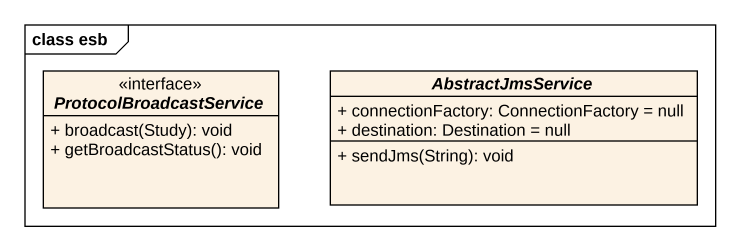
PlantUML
@startuml
mainframe class esb
hide circle
hide empty members
skinparam classAttributeIconSize 0
interface ProtocolBroadcastService <<interface>> {
  + broadcast(Study): void
  + getBroadcastStatus(): void
}
abstract class AbstractJmsService {
  + connectionFactory: ConnectionFactory = null
  + destination: Destination = null
  + sendJms(String): void
}
@enduml
